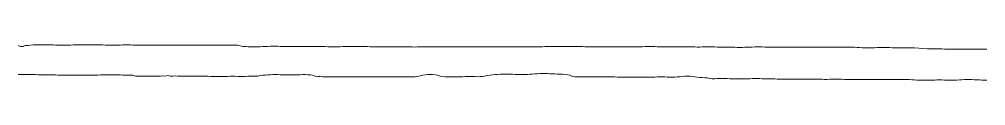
# Model space of a CAD drawing. Extents: x -16 to 11205, y -14909 to 147.
# Drawn here: x 5074.5 to 5461.5, y -4443.4 to -4429.1 of the extents above; entities that cross this region are included whole.
import ezdxf

# ---------------------------------------------------------------- set-up
doc = ezdxf.new("R2010")
doc.units = 0
doc.layers.get('0').update_dxf_attribs({"color": 1, "linetype": 'CONTINUOUS', "lineweight": 15, "true_color": 0xff0000})

msp = doc.modelspace()

# ---------------------------------------------------------------- linework, layer by layer
for p, q in [((5073.98, -4429.38), (5075, -4429.74)), ((5075, -4429.74), (5076, -4429.74)), ((5076, -4429.74), (5077.02, -4429.38)), ((5077.02, -4429.38), (5078.02, -4429.32)), ((5078.02, -4429.32), (5079.02, -4429.24)), ((5079.02, -4429.24), (5080.01, -4429.16)), ((5080.01, -4429.16), (5081, -4429.12)), ((5081, -4429.12), (5082, -4429.11)), ((5082, -4429.11), (5083, -4429.11)), ((5083, -4429.11), (5084, -4429.12)), ((5084, -4429.12), (5085, -4429.12)), ((5085, -4429.12), (5086, -4429.12)), ((5086, -4429.12), (5087, -4429.13)), ((5087, -4429.13), (5088, -4429.15)), ((5088, -4429.15), (5089, -4429.18)), ((5089, -4429.18), (5090, -4429.2)), ((5090, -4429.2), (5091, -4429.21)), ((5091, -4429.21), (5092, -4429.22)), ((5092, -4429.22), (5093, -4429.23)), ((5093, -4429.23), (5094, -4429.22)), ((5094, -4429.22), (5095.01, -4429.2)), ((5095.01, -4429.2), (5096.01, -4429.15)), ((5096.01, -4429.15), (5097, -4429.1)), ((5097, -4429.1), (5098, -4429.07)), ((5098, -4429.07), (5099, -4429.06)), ((5099, -4429.06), (5100, -4429.07)), ((5100, -4429.07), (5101, -4429.08)), ((5101, -4429.08), (5102, -4429.09)), ((5102, -4429.09), (5103, -4429.1)), ((5103, -4429.1), (5104, -4429.11)), ((5104, -4429.11), (5105, -4429.11)), ((5105, -4429.11), (5106, -4429.12)), ((5106, -4429.12), (5107, -4429.14)), ((5107, -4429.14), (5108, -4429.16)), ((5108, -4429.16), (5109, -4429.18)), ((5109, -4429.18), (5110, -4429.18)), ((5110, -4429.18), (5111, -4429.18)), ((5111, -4429.18), (5112, -4429.18)), ((5112, -4429.18), (5113, -4429.2)), ((5113, -4429.2), (5114, -4429.2)), ((5114, -4429.2), (5115, -4429.19)), ((5115, -4429.19), (5116, -4429.17)), ((5116, -4429.17), (5117, -4429.17)), ((5117, -4429.17), (5118, -4429.17)), ((5118, -4429.17), (5119, -4429.17)), ((5119, -4429.17), (5120, -4429.18)), ((5120, -4429.18), (5121, -4429.19)), ((5121, -4429.19), (5122, -4429.21)), ((5122, -4429.21), (5123, -4429.23)), ((5123, -4429.23), (5124, -4429.23)), ((5124, -4429.23), (5125, -4429.24)), ((5125, -4429.24), (5126, -4429.25)), ((5126, -4429.25), (5127, -4429.26)), ((5127, -4429.26), (5128, -4429.27)), ((5128, -4429.27), (5129, -4429.28)), ((5129, -4429.28), (5130, -4429.29)), ((5130, -4429.29), (5131, -4429.3)), ((5131, -4429.3), (5132, -4429.3)), ((5132, -4429.3), (5133, -4429.28)), ((5133, -4429.28), (5134, -4429.27)), ((5134, -4429.27), (5135, -4429.27)), ((5135, -4429.27), (5136, -4429.28)), ((5136, -4429.28), (5137, -4429.28)), ((5137, -4429.28), (5138, -4429.27)), ((5138, -4429.27), (5139, -4429.25)), ((5139, -4429.25), (5140, -4429.23)), ((5140, -4429.23), (5141, -4429.22)), ((5141, -4429.22), (5142, -4429.22)), ((5142, -4429.22), (5143, -4429.22)), ((5143, -4429.22), (5144, -4429.22)), ((5144, -4429.22), (5145, -4429.22)), ((5145, -4429.22), (5146, -4429.22)), ((5146, -4429.22), (5147, -4429.24)), ((5147, -4429.24), (5148, -4429.26)), ((5148, -4429.26), (5149, -4429.27)), ((5149, -4429.27), (5150, -4429.27)), ((5150, -4429.27), (5151, -4429.26)), ((5151, -4429.26), (5152, -4429.25)), ((5152, -4429.25), (5153, -4429.24)), ((5153, -4429.24), (5154, -4429.23)), ((5154, -4429.23), (5155, -4429.23)), ((5155, -4429.23), (5156, -4429.23)), ((5156, -4429.23), (5157, -4429.23)), ((5157, -4429.23), (5158, -4429.24)), ((5158, -4429.24), (5159, -4429.24)), ((5159, -4429.24), (5159.99, -4429.24)), ((5159.99, -4429.24), (5160.99, -4429.25)), ((5160.99, -4429.25), (5161.99, -4429.27)), ((5161.99, -4429.27), (5164.02, -4429.71)), ((5164.02, -4429.71), (5165.02, -4429.79)), ((5165.02, -4429.79), (5166.01, -4429.86)), ((5166.01, -4429.86), (5167, -4429.91)), ((5167, -4429.91), (5168, -4429.94)), ((5168, -4429.94), (5169, -4429.94)), ((5169, -4429.94), (5170, -4429.91)), ((5170, -4429.91), (5171, -4429.88)), ((5171, -4429.88), (5171.99, -4429.82)), ((5171.99, -4429.82), (5172.99, -4429.77)), ((5172.99, -4429.77), (5173.99, -4429.72)), ((5173.99, -4429.72), (5174.99, -4429.68)), ((5174.99, -4429.68), (5176, -4429.66)), ((5176, -4429.66), (5177, -4429.66)), ((5177, -4429.66), (5178.01, -4429.69)), ((5178.01, -4429.69), (5179.01, -4429.74)), ((5179.01, -4429.74), (5180, -4429.79)), ((5180, -4429.79), (5181, -4429.82)), ((5181, -4429.82), (5182, -4429.82)), ((5182, -4429.82), (5183, -4429.79)), ((5183, -4429.79), (5183.99, -4429.75)), ((5183.99, -4429.75), (5185, -4429.72)), ((5185, -4429.72), (5186, -4429.71)), ((5186, -4429.71), (5187, -4429.72)), ((5187, -4429.72), (5188, -4429.72)), ((5188, -4429.72), (5189, -4429.73)), ((5189, -4429.73), (5190, -4429.74)), ((5190, -4429.74), (5191, -4429.75)), ((5191, -4429.75), (5192, -4429.76)), ((5192, -4429.76), (5193, -4429.76)), ((5193, -4429.76), (5194, -4429.77)), ((5194, -4429.77), (5195, -4429.79)), ((5195, -4429.79), (5196, -4429.82)), ((5196, -4429.82), (5197, -4429.84)), ((5197, -4429.84), (5198, -4429.86)), ((5198, -4429.86), (5199, -4429.88)), ((5199, -4429.88), (5200, -4429.89)), ((5200, -4429.89), (5201, -4429.89)), ((5201, -4429.89), (5202, -4429.87)), ((5202, -4429.87), (5203, -4429.85)), ((5203, -4429.85), (5204, -4429.84)), ((5204, -4429.84), (5205, -4429.83)), ((5205, -4429.83), (5206, -4429.82)), ((5206, -4429.82), (5207, -4429.81)), ((5207, -4429.81), (5208, -4429.8)), ((5208, -4429.8), (5209, -4429.79)), ((5209, -4429.79), (5210, -4429.78)), ((5210, -4429.78), (5211, -4429.78)), ((5211, -4429.78), (5212, -4429.79)), ((5212, -4429.79), (5213, -4429.81)), ((5213, -4429.81), (5214, -4429.83)), ((5214, -4429.83), (5215, -4429.85)), ((5215, -4429.85), (5216, -4429.86)), ((5216, -4429.86), (5217, -4429.87)), ((5217, -4429.87), (5218, -4429.87)), ((5218, -4429.87), (5219, -4429.87)), ((5219, -4429.87), (5220, -4429.88)), ((5220, -4429.88), (5221, -4429.89)), ((5221, -4429.89), (5222, -4429.89)), ((5222, -4429.89), (5223, -4429.9)), ((5223, -4429.9), (5224, -4429.9)), ((5224, -4429.9), (5225, -4429.91)), ((5225, -4429.91), (5226, -4429.9)), ((5226, -4429.9), (5227, -4429.9)), ((5227, -4429.9), (5228, -4429.9)), ((5228, -4429.9), (5229, -4429.91)), ((5229, -4429.91), (5230, -4429.93)), ((5230, -4429.93), (5231, -4429.96)), ((5231, -4429.96), (5232, -4429.97)), ((5232, -4429.97), (5233, -4429.98)), ((5233, -4429.98), (5234, -4429.97)), ((5234, -4429.97), (5235, -4429.95)), ((5235, -4429.95), (5236, -4429.92)), ((5236, -4429.92), (5237, -4429.9)), ((5237, -4429.9), (5238, -4429.89)), ((5238, -4429.89), (5239, -4429.89)), ((5239, -4429.89), (5240, -4429.9)), ((5240, -4429.9), (5241, -4429.92)), ((5241, -4429.92), (5242, -4429.93)), ((5242, -4429.93), (5243, -4429.94)), ((5243, -4429.94), (5244, -4429.94)), ((5244, -4429.94), (5245, -4429.94)), ((5245, -4429.94), (5246, -4429.95)), ((5246, -4429.95), (5247, -4429.96)), ((5247, -4429.96), (5248, -4429.97)), ((5248, -4429.97), (5249, -4429.97)), ((5249, -4429.97), (5250, -4429.96)), ((5250, -4429.96), (5251, -4429.95)), ((5251, -4429.95), (5252, -4429.93)), ((5252, -4429.93), (5253, -4429.92)), ((5253, -4429.92), (5254, -4429.92)), ((5254, -4429.92), (5255, -4429.93)), ((5255, -4429.93), (5256, -4429.94)), ((5256, -4429.94), (5257, -4429.95)), ((5257, -4429.95), (5258, -4429.94)), ((5258, -4429.94), (5259, -4429.93)), ((5259, -4429.93), (5260, -4429.92)), ((5260, -4429.92), (5261, -4429.92)), ((5261, -4429.92), (5262, -4429.92)), ((5262, -4429.92), (5263, -4429.92)), ((5263, -4429.92), (5264, -4429.92)), ((5264, -4429.92), (5265, -4429.91)), ((5265, -4429.91), (5266, -4429.91)), ((5266, -4429.91), (5267, -4429.9)), ((5267, -4429.9), (5268, -4429.9)), ((5268, -4429.9), (5269, -4429.9)), ((5269, -4429.9), (5270, -4429.9)), ((5270, -4429.9), (5271, -4429.91)), ((5271, -4429.91), (5272, -4429.94)), ((5272, -4429.94), (5273, -4429.96)), ((5273, -4429.96), (5274, -4429.96)), ((5274, -4429.96), (5275, -4429.93)), ((5275, -4429.93), (5276, -4429.89)), ((5276, -4429.89), (5277, -4429.86)), ((5277, -4429.86), (5278, -4429.85)), ((5278, -4429.85), (5279, -4429.86)), ((5279, -4429.86), (5280, -4429.87)), ((5280, -4429.87), (5281, -4429.88)), ((5281, -4429.88), (5282, -4429.87)), ((5282, -4429.87), (5283, -4429.86)), ((5283, -4429.86), (5284, -4429.85)), ((5284, -4429.85), (5285, -4429.83)), ((5285, -4429.83), (5286, -4429.82)), ((5286, -4429.82), (5287, -4429.82)), ((5287, -4429.82), (5288, -4429.81)), ((5288, -4429.81), (5289, -4429.8)), ((5289, -4429.8), (5290, -4429.8)), ((5290, -4429.8), (5291, -4429.79)), ((5291, -4429.79), (5292, -4429.79)), ((5292, -4429.79), (5293, -4429.79)), ((5293, -4429.79), (5294, -4429.8)), ((5294, -4429.8), (5295, -4429.81)), ((5295, -4429.81), (5296, -4429.81)), ((5296, -4429.81), (5297, -4429.82)), ((5297, -4429.82), (5298, -4429.83)), ((5298, -4429.83), (5299, -4429.84)), ((5299, -4429.84), (5300, -4429.84)), ((5300, -4429.84), (5301, -4429.85)), ((5301, -4429.85), (5302, -4429.86)), ((5302, -4429.86), (5303, -4429.87)), ((5303, -4429.87), (5304, -4429.88)), ((5304, -4429.88), (5305, -4429.89)), ((5305, -4429.89), (5306, -4429.89)), ((5306, -4429.89), (5307, -4429.89)), ((5307, -4429.89), (5308, -4429.89)), ((5308, -4429.89), (5309, -4429.88)), ((5309, -4429.88), (5310, -4429.88)), ((5310, -4429.88), (5311, -4429.87)), ((5311, -4429.87), (5312, -4429.87)), ((5312, -4429.87), (5313, -4429.88)), ((5313, -4429.88), (5314, -4429.88)), ((5314, -4429.88), (5315, -4429.88)), ((5315, -4429.88), (5316, -4429.88)), ((5316, -4429.88), (5317, -4429.89)), ((5317, -4429.89), (5318, -4429.9)), ((5318, -4429.9), (5319, -4429.91)), ((5319, -4429.91), (5320, -4429.9)), ((5320, -4429.9), (5321, -4429.89)), ((5321, -4429.89), (5322, -4429.88)), ((5322, -4429.88), (5323, -4429.87)), ((5323, -4429.87), (5324, -4429.86)), ((5324, -4429.86), (5325, -4429.84)), ((5325, -4429.84), (5326, -4429.83)), ((5326, -4429.83), (5327, -4429.83)), ((5327, -4429.83), (5328, -4429.83)), ((5328, -4429.83), (5329, -4429.84)), ((5329, -4429.84), (5330, -4429.85)), ((5330, -4429.85), (5331, -4429.86)), ((5331, -4429.86), (5332, -4429.88)), ((5332, -4429.88), (5333, -4429.89)), ((5333, -4429.89), (5334, -4429.91)), ((5334, -4429.91), (5335, -4429.91)), ((5335, -4429.91), (5336, -4429.92)), ((5336, -4429.92), (5337, -4429.93)), ((5337, -4429.93), (5338, -4429.94)), ((5338, -4429.94), (5339, -4429.94)), ((5339, -4429.94), (5340, -4429.93)), ((5340, -4429.93), (5341, -4429.92)), ((5341, -4429.92), (5342, -4429.93)), ((5342, -4429.93), (5343, -4429.94)), ((5343, -4429.94), (5344, -4429.96)), ((5344, -4429.96), (5345, -4429.97)), ((5345, -4429.97), (5346, -4429.98)), ((5346, -4429.98), (5347, -4429.98)), ((5347, -4429.98), (5348, -4429.97)), ((5348, -4429.97), (5349, -4429.96)), ((5349, -4429.96), (5350, -4429.94)), ((5350, -4429.94), (5351, -4429.93)), ((5351, -4429.93), (5352, -4429.94)), ((5352, -4429.94), (5353, -4429.96)), ((5353, -4429.96), (5354, -4429.99)), ((5354, -4429.99), (5355, -4430.01)), ((5355, -4430.01), (5356, -4430.02)), ((5356, -4430.02), (5357, -4430.02)), ((5357, -4430.02), (5358, -4430.03)), ((5358, -4430.03), (5359, -4430.02)), ((5359, -4430.02), (5360, -4430.04)), ((5360, -4430.04), (5361, -4430.07)), ((5361, -4430.07), (5362, -4430.12)), ((5362, -4430.12), (5363, -4430.15)), ((5363, -4430.15), (5364, -4430.13)), ((5364, -4430.13), (5365, -4430.08)), ((5365, -4430.08), (5366, -4430.02)), ((5366, -4430.02), (5367, -4429.99)), ((5367, -4429.99), (5368, -4429.98)), ((5368, -4429.98), (5369, -4429.97)), ((5369, -4429.97), (5370, -4429.96)), ((5370, -4429.96), (5371, -4429.96)), ((5371, -4429.96), (5372, -4429.97)), ((5372, -4429.97), (5373, -4429.98)), ((5373, -4429.98), (5374, -4429.99)), ((5374, -4429.99), (5375, -4429.99)), ((5375, -4429.99), (5376, -4430)), ((5376, -4430), (5377, -4430)), ((5377, -4430), (5378, -4429.99)), ((5378, -4429.99), (5379, -4430)), ((5379, -4430), (5380, -4430)), ((5380, -4430), (5381, -4430)), ((5381, -4430), (5382, -4429.99)), ((5382, -4429.99), (5383, -4429.98)), ((5383, -4429.98), (5384, -4429.98)), ((5384, -4429.98), (5385, -4429.98)), ((5385, -4429.98), (5386, -4429.98)), ((5386, -4429.98), (5387, -4429.99)), ((5387, -4429.99), (5388, -4430)), ((5388, -4430), (5389, -4430.02)), ((5389, -4430.02), (5390, -4430.03)), ((5390, -4430.03), (5391, -4430.04)), ((5391, -4430.04), (5392, -4430.04)), ((5392, -4430.04), (5393, -4430.04)), ((5393, -4430.04), (5394, -4430.04)), ((5394, -4430.04), (5395, -4430.04)), ((5395, -4430.04), (5396, -4430.04)), ((5396, -4430.04), (5397, -4430.04)), ((5397, -4430.04), (5398, -4430.05)), ((5398, -4430.05), (5399, -4430.06)), ((5399, -4430.06), (5400, -4430.06)), ((5400, -4430.06), (5401, -4430.06)), ((5401, -4430.06), (5402, -4430.07)), ((5402, -4430.07), (5403, -4430.07)), ((5403, -4430.07), (5404, -4430.07)), ((5404, -4430.07), (5405, -4430.07)), ((5405, -4430.07), (5406, -4430.08)), ((5406, -4430.08), (5407, -4430.08)), ((5407, -4430.08), (5408, -4430.08)), ((5408, -4430.08), (5409, -4430.1)), ((5409, -4430.1), (5409.99, -4430.14)), ((5409.99, -4430.14), (5410.99, -4430.2)), ((5410.99, -4430.2), (5411.98, -4430.28)), ((5411.98, -4430.28), (5412.99, -4430.33)), ((5412.99, -4430.33), (5413.99, -4430.35)), ((5413.99, -4430.35), (5415, -4430.34)), ((5415, -4430.34), (5416.01, -4430.31)), ((5416.01, -4430.31), (5417.01, -4430.28)), ((5417.01, -4430.28), (5418.01, -4430.24)), ((5418.01, -4430.24), (5419, -4430.19)), ((5419, -4430.19), (5420, -4430.16)), ((5420, -4430.16), (5421, -4430.17)), ((5421, -4430.17), (5422, -4430.19)), ((5422, -4430.19), (5422.99, -4430.23)), ((5422.99, -4430.23), (5423.99, -4430.25)), ((5423.99, -4430.25), (5425, -4430.27)), ((5425, -4430.27), (5426, -4430.28)), ((5426, -4430.28), (5427, -4430.29)), ((5427, -4430.29), (5428, -4430.29)), ((5428, -4430.29), (5429, -4430.29)), ((5429, -4430.29), (5430, -4430.29)), ((5430, -4430.29), (5431, -4430.29)), ((5431, -4430.29), (5431.99, -4430.3)), ((5431.99, -4430.3), (5432.99, -4430.33)), ((5432.99, -4430.33), (5438, -4430.75)), ((5438, -4430.75), (5439, -4430.74)), ((5439, -4430.74), (5440, -4430.72)), ((5440, -4430.72), (5441, -4430.7)), ((5441, -4430.7), (5442, -4430.7)), ((5442, -4430.7), (5443.01, -4430.71)), ((5443.01, -4430.71), (5444.01, -4430.74)), ((5444.01, -4430.74), (5445.01, -4430.78)), ((5445.01, -4430.78), (5446, -4430.81)), ((5446, -4430.81), (5447, -4430.83)), ((5447, -4430.83), (5448, -4430.84)), ((5448, -4430.84), (5449, -4430.82)), ((5449, -4430.82), (5450, -4430.82)), ((5450, -4430.82), (5451, -4430.82)), ((5451, -4430.82), (5452, -4430.82)), ((5452, -4430.82), (5453, -4430.83)), ((5453, -4430.83), (5454, -4430.83)), ((5454, -4430.83), (5455, -4430.84)), ((5455, -4430.84), (5456, -4430.85)), ((5456, -4430.85), (5457, -4430.86)), ((5457, -4430.86), (5458, -4430.85)), ((5458, -4430.85), (5459, -4430.84)), ((5459, -4430.84), (5460, -4430.84)), ((5460, -4430.84), (5461, -4430.83)), ((5461, -4430.83), (5462, -4430.83)), ((5075, -4441.02), (5074, -4441.04)), ((5076, -4441.02), (5075, -4441.02)), ((5077, -4441.03), (5076, -4441.02)), ((5078, -4441.06), (5077, -4441.03)), ((5079, -4441.08), (5078, -4441.06)), ((5080, -4441.09), (5079, -4441.08)), ((5081, -4441.11), (5080, -4441.09)), ((5082, -4441.12), (5081, -4441.11)), ((5083, -4441.14), (5082, -4441.12)), ((5084, -4441.15), (5083, -4441.14)), ((5085, -4441.16), (5084, -4441.15)), ((5086, -4441.19), (5085, -4441.16)), ((5087, -4441.22), (5086, -4441.19)), ((5088, -4441.23), (5087, -4441.22)), ((5089, -4441.24), (5088, -4441.23)), ((5090, -4441.25), (5089, -4441.24)), ((5091, -4441.25), (5090, -4441.25)), ((5092, -4441.26), (5091, -4441.25)), ((5093, -4441.27), (5092, -4441.26)), ((5094, -4441.27), (5093, -4441.27)), ((5095, -4441.27), (5094, -4441.27)), ((5096, -4441.26), (5095, -4441.27)), ((5097, -4441.26), (5096, -4441.26)), ((5098, -4441.26), (5097, -4441.26)), ((5099, -4441.26), (5098, -4441.26)), ((5100, -4441.26), (5099, -4441.26)), ((5101, -4441.27), (5100, -4441.26)), ((5102, -4441.27), (5101, -4441.27)), ((5103, -4441.27), (5102, -4441.27)), ((5104, -4441.28), (5103, -4441.27)), ((5105, -4441.28), (5104, -4441.28)), ((5106, -4441.26), (5105, -4441.28)), ((5107, -4441.24), (5106, -4441.26)), ((5108, -4441.22), (5107, -4441.24)), ((5109, -4441.21), (5108, -4441.22)), ((5110, -4441.2), (5109, -4441.21)), ((5111, -4441.2), (5110, -4441.2)), ((5112, -4441.19), (5111, -4441.2)), ((5113, -4441.2), (5112, -4441.19)), ((5114, -4441.22), (5113, -4441.2)), ((5114.99, -4441.24), (5114, -4441.22)), ((5115.99, -4441.27), (5114.99, -4441.24)), ((5116.99, -4441.29), (5115.99, -4441.27)), ((5117.99, -4441.31), (5116.99, -4441.29)), ((5118.99, -4441.33), (5117.99, -4441.31)), ((5119.99, -4441.36), (5118.99, -4441.33)), ((5121.01, -4441.67), (5119.99, -4441.36)), ((5122.01, -4441.69), (5121.01, -4441.67)), ((5123, -4441.7), (5122.01, -4441.69)), ((5124, -4441.7), (5123, -4441.7)), ((5125, -4441.71), (5124, -4441.7)), ((5126, -4441.71), (5125, -4441.71)), ((5127, -4441.72), (5126, -4441.71)), ((5128, -4441.72), (5127, -4441.72)), ((5129, -4441.71), (5128, -4441.72)), ((5130, -4441.68), (5129, -4441.71)), ((5131, -4441.65), (5130, -4441.68)), ((5132, -4441.64), (5131, -4441.65)), ((5133, -4441.66), (5132, -4441.64)), ((5134, -4441.39), (5133, -4441.66)), ((5135, -4441.69), (5134, -4441.39)), ((5136, -4441.67), (5135, -4441.69)), ((5137, -4441.64), (5136, -4441.67)), ((5138, -4441.65), (5137, -4441.64)), ((5139, -4441.67), (5138, -4441.65)), ((5140, -4441.7), (5139, -4441.67)), ((5141, -4441.71), (5140, -4441.7)), ((5142, -4441.7), (5141, -4441.71)), ((5143, -4441.69), (5142, -4441.7)), ((5144, -4441.69), (5143, -4441.69)), ((5145, -4441.69), (5144, -4441.69)), ((5146, -4441.69), (5145, -4441.69)), ((5147, -4441.69), (5146, -4441.69)), ((5148.01, -4441.7), (5147, -4441.69)), ((5149.01, -4441.73), (5148.01, -4441.7)), ((5150.01, -4441.77), (5149.01, -4441.73)), ((5151, -4441.8), (5150.01, -4441.77)), ((5152, -4441.82), (5151, -4441.8)), ((5153, -4441.82), (5152, -4441.82)), ((5154, -4441.82), (5153, -4441.82)), ((5155, -4441.83), (5154, -4441.82)), ((5156, -4441.84), (5155, -4441.83)), ((5157, -4441.83), (5156, -4441.84)), ((5158, -4441.79), (5157, -4441.83)), ((5159, -4441.76), (5158, -4441.79)), ((5160, -4441.76), (5159, -4441.76)), ((5161, -4441.78), (5160, -4441.76)), ((5162, -4441.8), (5161, -4441.78)), ((5163, -4441.81), (5162, -4441.8)), ((5164, -4441.8), (5163, -4441.81)), ((5165, -4441.79), (5164, -4441.8)), ((5166, -4441.78), (5165, -4441.79)), ((5167, -4441.77), (5166, -4441.78)), ((5167.99, -4441.76), (5167, -4441.77)), ((5168.99, -4441.74), (5167.99, -4441.76)), ((5169.99, -4441.71), (5168.99, -4441.74)), ((5171.02, -4441.39), (5169.99, -4441.71)), ((5172.02, -4441.35), (5171.02, -4441.39)), ((5173.02, -4441.29), (5172.02, -4441.35)), ((5174.01, -4441.21), (5173.02, -4441.29)), ((5175.01, -4441.13), (5174.01, -4441.21)), ((5176, -4441.07), (5175.01, -4441.13)), ((5177, -4441.07), (5176, -4441.07)), ((5178, -4441.1), (5177, -4441.07)), ((5179, -4441.14), (5178, -4441.1)), ((5180, -4441.17), (5179, -4441.14)), ((5181, -4441.18), (5180, -4441.17)), ((5182, -4441.18), (5181, -4441.18)), ((5183, -4441.19), (5182, -4441.18)), ((5184, -4441.21), (5183, -4441.19)), ((5185, -4441.23), (5184, -4441.21)), ((5186, -4441.22), (5185, -4441.23)), ((5187, -4441.16), (5186, -4441.22)), ((5188, -4441.11), (5187, -4441.16)), ((5189, -4441.11), (5188, -4441.11)), ((5189.99, -4441.16), (5189, -4441.11)), ((5190.98, -4441.24), (5189.99, -4441.16)), ((5191.96, -4441.34), (5190.98, -4441.24)), ((5193.03, -4441.73), (5191.96, -4441.34)), ((5194.02, -4441.82), (5193.03, -4441.73)), ((5195.01, -4441.89), (5194.02, -4441.82)), ((5196, -4441.94), (5195.01, -4441.89)), ((5197, -4441.96), (5196, -4441.94)), ((5198, -4441.97), (5197, -4441.96)), ((5199, -4441.98), (5198, -4441.97)), ((5200, -4441.98), (5199, -4441.98)), ((5201, -4441.96), (5200, -4441.98)), ((5202, -4441.95), (5201, -4441.96)), ((5203, -4441.94), (5202, -4441.95)), ((5204, -4441.95), (5203, -4441.94)), ((5205, -4441.96), (5204, -4441.95)), ((5206, -4441.99), (5205, -4441.96)), ((5207, -4442), (5206, -4441.99)), ((5208, -4442.01), (5207, -4442)), ((5209, -4442.01), (5208, -4442.01)), ((5210, -4442.01), (5209, -4442.01)), ((5211, -4442.01), (5210, -4442.01)), ((5212, -4442.01), (5211, -4442.01)), ((5213, -4442.01), (5212, -4442.01)), ((5214, -4442), (5213, -4442.01)), ((5215, -4441.99), (5214, -4442)), ((5216, -4441.98), (5215, -4441.99)), ((5217, -4441.96), (5216, -4441.98)), ((5218, -4441.94), (5217, -4441.96)), ((5219, -4441.92), (5218, -4441.94)), ((5220, -4441.92), (5219, -4441.92)), ((5221, -4441.93), (5220, -4441.92)), ((5222, -4441.95), (5221, -4441.93)), ((5223, -4441.96), (5222, -4441.95)), ((5224, -4441.96), (5223, -4441.96)), ((5225, -4441.97), (5224, -4441.96)), ((5226, -4441.99), (5225, -4441.97)), ((5227, -4442.01), (5226, -4441.99)), ((5228, -4442.01), (5227, -4442.01)), ((5229, -4442), (5228, -4442.01)), ((5230, -4441.99), (5229, -4442)), ((5231, -4441.98), (5230, -4441.99)), ((5232, -4441.96), (5231, -4441.98)), ((5232.99, -4441.92), (5232, -4441.96)), ((5233.98, -4441.85), (5232.99, -4441.92)), ((5236.04, -4441.29), (5233.98, -4441.85)), ((5237.02, -4441.15), (5236.04, -4441.29)), ((5238, -4441.04), (5237.02, -4441.15)), ((5239, -4441.01), (5238, -4441.04)), ((5240, -4441.04), (5239, -4441.01)), ((5240.99, -4441.13), (5240, -4441.04)), ((5241.97, -4441.26), (5240.99, -4441.13)), ((5243.03, -4441.73), (5241.97, -4441.26)), ((5244.02, -4441.84), (5243.03, -4441.73)), ((5245.01, -4441.92), (5244.02, -4441.84)), ((5246, -4441.96), (5245.01, -4441.92)), ((5247, -4441.97), (5246, -4441.96)), ((5248, -4441.96), (5247, -4441.97)), ((5249, -4441.95), (5248, -4441.96)), ((5250, -4441.93), (5249, -4441.95)), ((5251, -4441.93), (5250, -4441.93)), ((5252, -4441.92), (5251, -4441.93)), ((5253, -4441.91), (5252, -4441.92)), ((5254, -4441.89), (5253, -4441.91)), ((5255, -4441.88), (5254, -4441.89)), ((5256, -4441.89), (5255, -4441.88)), ((5257, -4441.91), (5256, -4441.89)), ((5258, -4441.92), (5257, -4441.91)), ((5259, -4441.9), (5258, -4441.92)), ((5259.99, -4441.84), (5259, -4441.9)), ((5262.04, -4441.38), (5259.99, -4441.84)), ((5263.03, -4441.29), (5262.04, -4441.38)), ((5264.02, -4441.2), (5263.03, -4441.29)), ((5265.01, -4441.1), (5264.02, -4441.2)), ((5266, -4441.03), (5265.01, -4441.1)), ((5267, -4440.97), (5266, -4441.03)), ((5268, -4440.94), (5267, -4440.97)), ((5269, -4440.92), (5268, -4440.94)), ((5270, -4440.92), (5269, -4440.92)), ((5271, -4440.92), (5270, -4440.92)), ((5272, -4440.95), (5271, -4440.92)), ((5273, -4440.99), (5272, -4440.95)), ((5274, -4441.04), (5273, -4440.99)), ((5275, -4441.06), (5274, -4441.04)), ((5276, -4441.06), (5275, -4441.06)), ((5277, -4441.04), (5276, -4441.06)), ((5278, -4441.01), (5277, -4441.04)), ((5279, -4440.96), (5278, -4441.01)), ((5279.99, -4440.9), (5279, -4440.96)), ((5280.99, -4440.82), (5279.99, -4440.9)), ((5281.98, -4440.74), (5280.99, -4440.82)), ((5282.98, -4440.67), (5281.98, -4440.74)), ((5283.99, -4440.64), (5282.98, -4440.67)), ((5285, -4440.64), (5283.99, -4440.64)), ((5286.01, -4440.67), (5285, -4440.64)), ((5287.01, -4440.71), (5286.01, -4440.67)), ((5288.02, -4440.75), (5287.01, -4440.71)), ((5289.01, -4440.79), (5288.02, -4440.75)), ((5290.01, -4440.85), (5289.01, -4440.79)), ((5291.01, -4440.9), (5290.01, -4440.85)), ((5292, -4440.96), (5291.01, -4440.9)), ((5292.99, -4441.04), (5292, -4440.96)), ((5293.97, -4441.16), (5292.99, -4441.04)), ((5294.94, -4441.33), (5293.97, -4441.16)), ((5296.03, -4441.82), (5294.94, -4441.33)), ((5297.01, -4441.94), (5296.03, -4441.82)), ((5298, -4442.01), (5297.01, -4441.94)), ((5299, -4442.03), (5298, -4442.01)), ((5300, -4442.02), (5299, -4442.03)), ((5301, -4442.01), (5300, -4442.02)), ((5302, -4442.01), (5301, -4442.01)), ((5303, -4441.99), (5302, -4442.01)), ((5304, -4441.97), (5303, -4441.99)), ((5305, -4441.96), (5304, -4441.97)), ((5306, -4441.96), (5305, -4441.96)), ((5307, -4441.97), (5306, -4441.96)), ((5308, -4441.98), (5307, -4441.97)), ((5309, -4441.98), (5308, -4441.98)), ((5310, -4441.99), (5309, -4441.98)), ((5311, -4442.01), (5310, -4441.99)), ((5312, -4442.03), (5311, -4442.01)), ((5313, -4442.04), (5312, -4442.03)), ((5314, -4442.06), (5313, -4442.04)), ((5315, -4442.07), (5314, -4442.06)), ((5316, -4442.08), (5315, -4442.07)), ((5317, -4442.1), (5316, -4442.08)), ((5318, -4442.1), (5317, -4442.1)), ((5319, -4442.09), (5318, -4442.1)), ((5320, -4442.08), (5319, -4442.09)), ((5321, -4442.06), (5320, -4442.08)), ((5322, -4442.06), (5321, -4442.06)), ((5323, -4442.06), (5322, -4442.06)), ((5324, -4442.06), (5323, -4442.06)), ((5325, -4442.07), (5324, -4442.06)), ((5326, -4442.08), (5325, -4442.07)), ((5327, -4442.07), (5326, -4442.08)), ((5328, -4442.06), (5327, -4442.07)), ((5329, -4442.05), (5328, -4442.06)), ((5330, -4442.04), (5329, -4442.05)), ((5331, -4442.04), (5330, -4442.04)), ((5332, -4442.04), (5331, -4442.04)), ((5333, -4442.04), (5332, -4442.04)), ((5334, -4442.05), (5333, -4442.04)), ((5335, -4442.07), (5334, -4442.05)), ((5336, -4442.09), (5335, -4442.07)), ((5337, -4442.09), (5336, -4442.09)), ((5338, -4442.04), (5337, -4442.09)), ((5339, -4441.94), (5338, -4442.04)), ((5339.99, -4441.83), (5339, -4441.94)), ((5340.99, -4441.73), (5339.99, -4441.83)), ((5342, -4441.68), (5340.99, -4441.73)), ((5343.02, -4441.71), (5342, -4441.68)), ((5344.02, -4441.82), (5343.02, -4441.71)), ((5345.01, -4441.95), (5344.02, -4441.82)), ((5345.99, -4442.08), (5345.01, -4441.95)), ((5346.98, -4442.19), (5345.99, -4442.08)), ((5347.97, -4442.27), (5346.98, -4442.19)), ((5348.97, -4442.34), (5347.97, -4442.27)), ((5349.97, -4442.39), (5348.97, -4442.34)), ((5351.01, -4442.72), (5349.97, -4442.39)), ((5355, -4442.7), (5354, -4442.72)), ((5356, -4442.69), (5355, -4442.7)), ((5357, -4442.7), (5356, -4442.69)), ((5358, -4442.72), (5357, -4442.7)), ((5368, -4442.71), (5367, -4442.73)), ((5369, -4442.7), (5368, -4442.71)), ((5370, -4442.7), (5369, -4442.7)), ((5371, -4442.72), (5370, -4442.7)), ((5352.01, -4442.74), (5351.01, -4442.72)), ((5353, -4442.74), (5352.01, -4442.74)), ((5354, -4442.72), (5353, -4442.74)), ((5359, -4442.73), (5358, -4442.72)), ((5360, -4442.74), (5359, -4442.73)), ((5361, -4442.75), (5360, -4442.74)), ((5362, -4442.77), (5361, -4442.75)), ((5363, -4442.77), (5362, -4442.77)), ((5364, -4442.77), (5363, -4442.77)), ((5365, -4442.77), (5364, -4442.77)), ((5366, -4442.75), (5365, -4442.77)), ((5367, -4442.73), (5366, -4442.75)), ((5372.01, -4442.75), (5371, -4442.72)), ((5373.01, -4442.77), (5372.01, -4442.75)), ((5374.01, -4442.79), (5373.01, -4442.77)), ((5375.01, -4442.81), (5374.01, -4442.79)), ((5376, -4442.83), (5375.01, -4442.81)), ((5377, -4442.85), (5376, -4442.83)), ((5378, -4442.86), (5377, -4442.85)), ((5379, -4442.86), (5378, -4442.86)), ((5380, -4442.86), (5379, -4442.86)), ((5381, -4442.86), (5380, -4442.86)), ((5382, -4442.87), (5381, -4442.86)), ((5383, -4442.88), (5382, -4442.87)), ((5384, -4442.88), (5383, -4442.88)), ((5385, -4442.88), (5384, -4442.88)), ((5386, -4442.88), (5385, -4442.88)), ((5387, -4442.89), (5386, -4442.88)), ((5388, -4442.89), (5387, -4442.89)), ((5389, -4442.9), (5388, -4442.89)), ((5390, -4442.9), (5389, -4442.9)), ((5391, -4442.9), (5390, -4442.9)), ((5392, -4442.91), (5391, -4442.9)), ((5393, -4442.92), (5392, -4442.91)), ((5394, -4442.93), (5393, -4442.92)), ((5395, -4442.95), (5394, -4442.93)), ((5396, -4442.97), (5395, -4442.95)), ((5397, -4442.99), (5396, -4442.97)), ((5398, -4442.99), (5397, -4442.99)), ((5399, -4442.98), (5398, -4442.99)), ((5400, -4442.96), (5399, -4442.98)), ((5401, -4442.95), (5400, -4442.96)), ((5402, -4442.95), (5401, -4442.95)), ((5403, -4442.96), (5402, -4442.95)), ((5404, -4442.97), (5403, -4442.96)), ((5405, -4442.99), (5404, -4442.97)), ((5406, -4442.99), (5405, -4442.99)), ((5407, -4443), (5406, -4442.99)), ((5408, -4443.01), (5407, -4443)), ((5409, -4443.02), (5408, -4443.01)), ((5410, -4443.04), (5409, -4443.02)), ((5411, -4443.06), (5410, -4443.04)), ((5412, -4443.08), (5411, -4443.06)), ((5413, -4443.08), (5412, -4443.08)), ((5414, -4443.08), (5413, -4443.08)), ((5415, -4443.08), (5414, -4443.08)), ((5416, -4443.09), (5415, -4443.08)), ((5417, -4443.09), (5416, -4443.09)), ((5418, -4443.09), (5417, -4443.09)), ((5419, -4443.08), (5418, -4443.09)), ((5420, -4443.08), (5419, -4443.08)), ((5421, -4443.09), (5420, -4443.08)), ((5422, -4443.1), (5421, -4443.09)), ((5423, -4443.1), (5422, -4443.1)), ((5424, -4443.09), (5423, -4443.1)), ((5425, -4443.05), (5424, -4443.09)), ((5426, -4443.02), (5425, -4443.05)), ((5427, -4443), (5426, -4443.02)), ((5428, -4443), (5427, -4443)), ((5429, -4443.02), (5428, -4443)), ((5430, -4443.06), (5429, -4443.02)), ((5430.99, -4443.1), (5430, -4443.06)), ((5431.99, -4443.16), (5430.99, -4443.1)), ((5432.99, -4443.23), (5431.99, -4443.16)), ((5433.99, -4443.3), (5432.99, -4443.23)), ((5434.99, -4443.34), (5433.99, -4443.3)), ((5436, -4443.34), (5434.99, -4443.34)), ((5437, -4443.32), (5436, -4443.34)), ((5438, -4443.3), (5437, -4443.32)), ((5439, -4443.28), (5438, -4443.3)), ((5440, -4443.27), (5439, -4443.28)), ((5441, -4443.26), (5440, -4443.27)), ((5442, -4443.25), (5441, -4443.26)), ((5443, -4443.24), (5442, -4443.25)), ((5444, -4443.25), (5443, -4443.24)), ((5445, -4443.26), (5444, -4443.25)), ((5446, -4443.28), (5445, -4443.26)), ((5447, -4443.3), (5446, -4443.28)), ((5448, -4443.3), (5447, -4443.3)), ((5449.01, -4443.29), (5448, -4443.3)), ((5450.01, -4443.26), (5449.01, -4443.29)), ((5451.01, -4443.2), (5450.01, -4443.26)), ((5452.01, -4443.14), (5451.01, -4443.2)), ((5453, -4443.09), (5452.01, -4443.14)), ((5454, -4443.08), (5453, -4443.09)), ((5455, -4443.09), (5454, -4443.08)), ((5456, -4443.12), (5455, -4443.09)), ((5456.99, -4443.15), (5456, -4443.12)), ((5457.99, -4443.19), (5456.99, -4443.15)), ((5458.99, -4443.25), (5457.99, -4443.19)), ((5459.99, -4443.3), (5458.99, -4443.25)), ((5460.99, -4443.34), (5459.99, -4443.3)), ((5461.99, -4443.36), (5460.99, -4443.34))]:
    msp.add_line(p, q)

doc.saveas('drawing.dxf')
